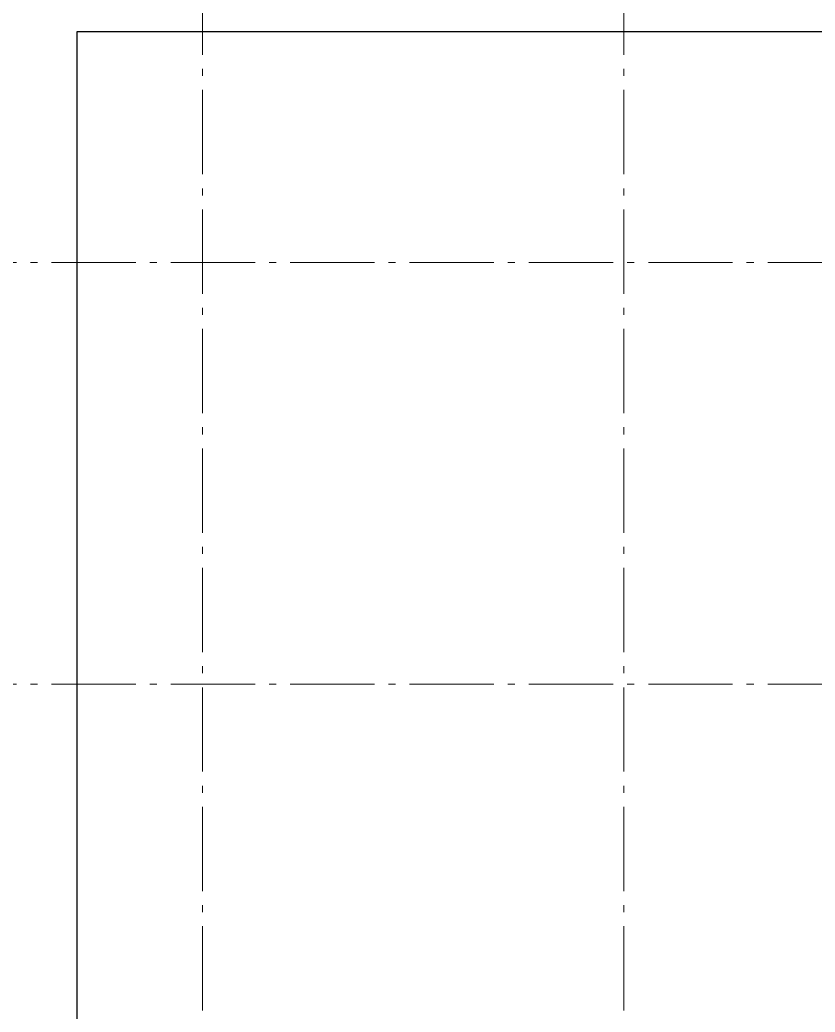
# Model space of a CAD drawing. Header units: millimetres. Extents: x -187347 to 135007, y -6415 to 292048.
# Drawn here: x -59542 to -48216, y 69387 to 83507 of the extents above; entities that cross this region are included whole.
import ezdxf

# ---------------------------------------------------------------- set-up
doc = ezdxf.new("R2010")
doc.units = ezdxf.units.MM
doc.header["$LTSCALE"] = 100
doc.linetypes.add('Z_LINE-CNTR', pattern=[17, 12, -2, 1, -2])
doc.layers.add('S-GRID', color=7, linetype='Continuous', lineweight=5)
doc.layers.add('STEEL', color=5, linetype='Continuous')

# ---------------------------------------------------------------- blocks, each defined once
blk = doc.blocks.new('steel weighing')
at = {"layer": 'STEEL', "color": 6, "linetype": 'ByBlock', "ltscale": 20}
for p, q in [((858983.1, 687739.1), (858983.1, 769785.6)), ((858983.1, 769785.6), (872382.1, 769785.6))]:
    blk.add_line(p, q, dxfattribs=at)

msp = doc.modelspace()

# ---------------------------------------------------------------- linework, layer by layer
at = {"layer": 'S-GRID', "color": 152, "linetype": 'Z_LINE-CNTR'}
for p, q in [((-56939.9, 111408.8), (-56939.9, -6038.2)), ((-50939.9, 111408.8), (-50939.9, -6038.2)), ((-89691.4, 80055), (-18064, 80055)), ((-89691.4, 74055), (-18064, 74055))]:
    msp.add_line(p, q, dxfattribs=at)

# ---------------------------------------------------------------- block references
at = {"layer": 'STEEL', "color": 6, "linetype": 'ByBlock'}
msp.add_blockref('steel weighing', (-917708.7, -686445.9, -1.7), dxfattribs=at)

doc.saveas('drawing.dxf')
